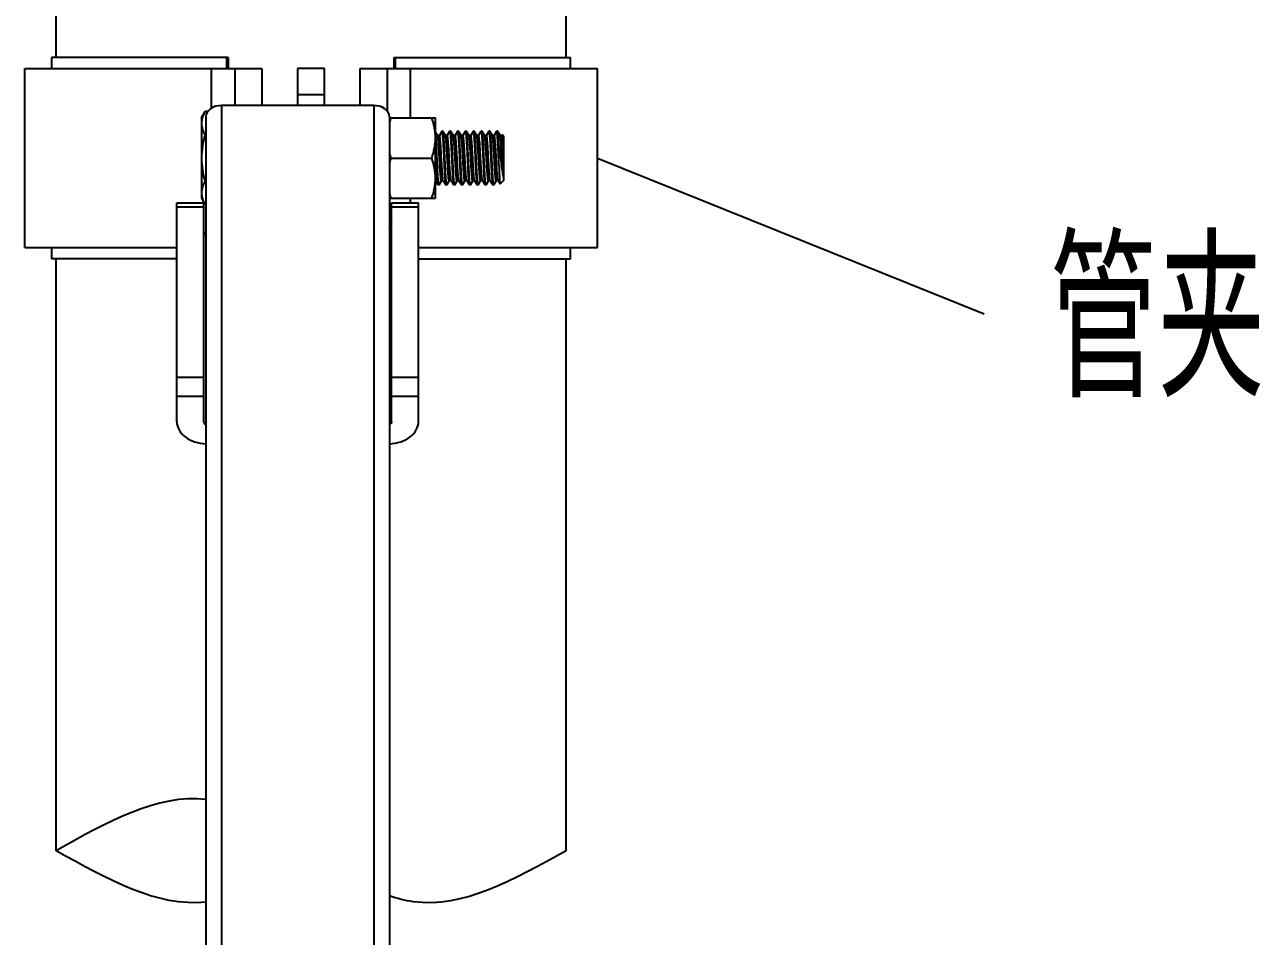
# Model space of a CAD drawing. Extents: x 27938 to 650306, y -92720 to 1524912.
# Drawn here: x 324772 to 327979, y 842816 to 845183 of the extents above; entities that cross this region are included whole.
import ezdxf

# ---------------------------------------------------------------- set-up
doc = ezdxf.new("R2010")
doc.units = 0
doc.header["$LTSCALE"] = 1000
doc.header["$MEASUREMENT"] = 0
doc.layers.add('W_DIM', color=4, linetype='Continuous')
doc.styles.get("Standard").update_dxf_attribs({"font": 'gbenor.shx', "bigfont": 'gbcbig.shx'})
doc.styles.add('wwp100', font='txt.shx', dxfattribs={"width": 0.7, "height": 400, "bigfont": 'hztxt.shx'})
doc.dimstyles.get("Standard").update_dxf_attribs({"dimtxt": 0.18, "dimasz": 0.18, "dimexe": 0.18, "dimexo": 0.0625, "dimgap": 0.09, "dimtad": 0, "dimtih": 1, "dimtoh": 1, "dimdec": 4, "dimzin": 0, "dimdsep": 46, "dimtxsty": 'Standard', "dimcen": 0.09, "dimadec": 0, "dimazin": 0, "dimtfac": 1, "dimtdec": 4, "dimtofl": 0, "dimtmove": 0, "dimatfit": 3, "dimfxl": 1, "dimtolj": 1, "dimtzin": 0, "dimarcsym": 0})

msp = doc.modelspace()

# ---------------------------------------------------------------- linework, layer by layer
at = {"linetype": 'Continuous'}
for p, q in [((324853.1, 845098.4), (324853.1, 845998.6)), ((326177.3, 845098.4), (326177.3, 845969.6)), ((324841.4, 845098.4), (324841.4, 845069.3)), ((325299.6, 845098.4), (324841.4, 845098.4)), ((325295.8, 845098.4), (325295.8, 845069.3)), ((325299.6, 845098.4), (325299.6, 845069.3)), ((325730.7, 845069.3), (325730.7, 845098.4)), ((325730.7, 845098.4), (326188.9, 845098.4)), ((325734.5, 845069.3), (325734.5, 845098.4)), ((326188.9, 845069.3), (326188.9, 845098.4)), ((324771.7, 844604.7), (324771.7, 845069.3)), ((324771.7, 845069.3), (325387.4, 845069.3)), ((325257, 844966.9), (325257, 845069.3)), ((325317.7, 844973.5), (325317.7, 845069.3)), ((325387.4, 845069.3), (325387.4, 844973.5)), ((325480.3, 845069.3), (325480.3, 844973.5)), ((325550, 845069.3), (325480.3, 845069.3)), ((325550, 844973.5), (325550, 845069.3)), ((325642.9, 844973.5), (325642.9, 845069.3)), ((325642.9, 845069.3), (326258.6, 845069.3)), ((325712.6, 845069.3), (325712.6, 844959.3)), ((325773.3, 844941.5), (325773.3, 845069.3)), ((326258.6, 844604.7), (326258.6, 845069.3)), ((325550, 845001.3), (325480.3, 845001.3)), ((325230.6, 844941.6), (325239.9, 844957.7)), ((325246.6, 844957.7), (325239.9, 844957.7)), ((325282.8, 844973.5), (325282.8, 841888)), ((325677.8, 844973.5), (325282.8, 844973.5)), ((325677.8, 844973.5), (325677.8, 841888)), ((325230.6, 844941.6), (325230.6, 844732.5)), ((325242.2, 844944.8), (325242.2, 841580)), ((325718.4, 844944.8), (325718.4, 841580)), ((325718.4, 844941.5), (325838.1, 844941.5)), ((325838.1, 844732.5), (325838.1, 844941.5)), ((325242.2, 844897.4), (325239.9, 844897.4)), ((325843.7, 844895.4), (325838.1, 844905.1)), ((325848.4, 844895.7), (325843.5, 844895.7)), ((325854.5, 844906.5), (325848.3, 844895.7)), ((325854.5, 844906.5), (325854.8, 844906.7)), ((325857.3, 844906.7), (325854.8, 844906.7)), ((325857.6, 844906.5), (325857.3, 844906.7)), ((325864, 844895.4), (325857.6, 844906.5)), ((325868.7, 844895.7), (325863.9, 844895.7)), ((325864.1, 844895.3), (325864, 844895.4)), ((325874.9, 844906.5), (325868.6, 844895.7)), ((325874.9, 844906.5), (325875.1, 844906.7)), ((325877.7, 844906.7), (325875.1, 844906.7)), ((325877.9, 844906.5), (325877.7, 844906.7)), ((325884.3, 844895.4), (325877.9, 844906.5)), ((325889.1, 844895.7), (325884.2, 844895.7)), ((325895.2, 844906.5), (325889, 844895.7)), ((325895.2, 844906.5), (325895.4, 844906.7)), ((325898, 844906.7), (325895.4, 844906.7)), ((325898.2, 844906.5), (325898, 844906.7)), ((325904.7, 844895.4), (325898.2, 844906.5)), ((325898.6, 844905.4), (325898.2, 844906.5)), ((325909.4, 844895.7), (325904.5, 844895.7)), ((325905, 844894.5), (325904.7, 844895.4)), ((325915.5, 844906.5), (325909.3, 844895.7)), ((325910, 844894.5), (325909.4, 844895.7)), ((325915.5, 844906.5), (325915.8, 844906.7)), ((325915.8, 844906.7), (325916.4, 844905.4)), ((325918.3, 844906.7), (325915.8, 844906.7)), ((325918.6, 844906.5), (325918.3, 844906.7)), ((325925, 844895.4), (325918.6, 844906.5)), ((325929.7, 844895.7), (325924.8, 844895.7)), ((325925.1, 844895.2), (325925, 844895.4)), ((325935.8, 844906.5), (325929.6, 844895.7)), ((325935.8, 844906.5), (325936.1, 844906.7)), ((325938.6, 844906.7), (325936.1, 844906.7)), ((325938.9, 844906.5), (325938.6, 844906.7)), ((325945.3, 844895.4), (325938.9, 844906.5)), ((325950.1, 844895.7), (325945.2, 844895.7)), ((325956.2, 844906.5), (325949.9, 844895.7)), ((325956.2, 844906.5), (325956.4, 844906.7)), ((325959, 844906.7), (325956.4, 844906.7)), ((325959.2, 844906.5), (325959, 844906.7)), ((325965.6, 844895.4), (325959.2, 844906.5)), ((325970.4, 844895.7), (325965.5, 844895.7)), ((325976.5, 844906.5), (325970.3, 844895.7)), ((325976.5, 844906.5), (325976.8, 844906.7)), ((325979.3, 844906.7), (325976.8, 844906.7)), ((325979.6, 844906.5), (325979.3, 844906.7)), ((325986, 844895.4), (325979.6, 844906.5)), ((325990.7, 844895.7), (325985.8, 844895.7)), ((325986.1, 844895.1), (325986, 844895.4)), ((325996.8, 844906.5), (325990.6, 844895.7)), ((325997.1, 844906.7), (325996.8, 844906.5)), ((325999.6, 844906.7), (325997.1, 844906.7)), ((325999.9, 844906.5), (325999.6, 844906.7)), ((326006.3, 844895.4), (325999.9, 844906.5)), ((326011, 844895.7), (326006.1, 844895.7)), ((326012, 844897.5), (326010.9, 844895.7)), ((326014.7, 844895.1), (326012.1, 844897.6)), ((326014.7, 844895.1), (326014.7, 844778.9)), ((326003, 844818.4), (326003, 844871.3)), ((326014.1, 844871.7), (326014.1, 844790.1)), ((325722, 844837), (325828.8, 844837)), ((325242.2, 844776.7), (325239.9, 844776.7)), ((325838.1, 844778.4), (325844.4, 844767.5)), ((325844.4, 844767.5), (325844.6, 844767.3)), ((325847.2, 844767.3), (325844.6, 844767.3)), ((325847.4, 844767.5), (325847.2, 844767.3)), ((325847.4, 844767.5), (325853.6, 844778.3)), ((325853.5, 844778.4), (325858.4, 844778.4)), ((325858.3, 844778.6), (325864.7, 844767.5)), ((325864.7, 844767.5), (325864.9, 844767.3)), ((325867.5, 844767.3), (325864.9, 844767.3)), ((325867.7, 844767.5), (325867.5, 844767.3)), ((325867.7, 844767.5), (325874, 844778.3)), ((325873.9, 844778.4), (325878.8, 844778.4)), ((325878.6, 844778.6), (325878.5, 844778.8)), ((325878.6, 844778.6), (325885, 844767.5)), ((325885, 844767.5), (325885.3, 844767.3)), ((325887.8, 844767.3), (325885.3, 844767.3)), ((325888.1, 844767.5), (325887.8, 844767.3)), ((325888.1, 844767.5), (325894.3, 844778.3)), ((325894.2, 844778.4), (325899.1, 844778.4)), ((325898.9, 844778.6), (325905.3, 844767.5)), ((325905.3, 844767.5), (325905.6, 844767.3)), ((325908.1, 844767.3), (325905.6, 844767.3)), ((325908.4, 844767.5), (325908.1, 844767.3)), ((325908.4, 844767.5), (325914.6, 844778.3)), ((325914.5, 844778.4), (325919.4, 844778.4)), ((325919.3, 844778.6), (325925.7, 844767.5)), ((325925.7, 844767.5), (325925.9, 844767.3)), ((325928.5, 844767.3), (325925.9, 844767.3)), ((325928.7, 844767.5), (325928.5, 844767.3)), ((325928.7, 844767.5), (325935, 844778.3)), ((325934.8, 844778.4), (325939.7, 844778.4)), ((325939.6, 844778.6), (325946, 844767.5)), ((325946, 844767.5), (325946.3, 844767.3)), ((325948.8, 844767.3), (325946.3, 844767.3)), ((325949.1, 844767.5), (325948.8, 844767.3)), ((325949.1, 844767.5), (325955.3, 844778.3)), ((325955.2, 844778.4), (325960.1, 844778.4)), ((325959.9, 844778.6), (325966.3, 844767.5)), ((325966.3, 844767.5), (325966.6, 844767.3)), ((325969.1, 844767.3), (325966.6, 844767.3)), ((325969.4, 844767.5), (325969.1, 844767.3)), ((325969.4, 844767.5), (325975.6, 844778.3)), ((325975.5, 844778.4), (325980.4, 844778.4)), ((325980.2, 844778.6), (325986.7, 844767.5)), ((325986.7, 844767.5), (325986.9, 844767.3)), ((325989.5, 844767.3), (325986.9, 844767.3)), ((325989.7, 844767.5), (325989.5, 844767.3)), ((325989.7, 844767.5), (325995.9, 844778.3)), ((325995.8, 844778.4), (326000.7, 844778.4)), ((326000.6, 844778.6), (326000.7, 844778.4)), ((326000.7, 844778.4), (326005.5, 844770.1)), ((326005.5, 844770.1), (326005.7, 844770)), ((326014.7, 844778.9), (326005.7, 844770)), ((325230.6, 844732.5), (325237, 844721.3)), ((325718.4, 844732.5), (325838.1, 844732.5)), ((325773.3, 844720.9), (325773.3, 844732.5)), ((325166.7, 844152.2), (325166.7, 844720.9)), ((325166.7, 844720.9), (325236.4, 844720.9)), ((325166.7, 844710.7), (325236.4, 844710.7)), ((325236.4, 844152.2), (325236.4, 844720.9)), ((325242.2, 844716.3), (325239.9, 844716.3)), ((325724.3, 844691.9), (325718.4, 844696)), ((325724.3, 844152.2), (325724.3, 844720.9)), ((325724.3, 844720.9), (325794, 844720.9)), ((325724.3, 844710.7), (325794, 844710.7)), ((325794, 844152.2), (325794, 844720.9)), ((325724.3, 844665.8), (325723.7, 844665.4)), ((324771.7, 844604.7), (325166.7, 844604.7)), ((324841.4, 844604.7), (324841.4, 844575.7)), ((325794, 844604.7), (326258.6, 844604.7)), ((326188.9, 844575.7), (326188.9, 844604.7)), ((325166.7, 844575.7), (324841.4, 844575.7)), ((324853.1, 843038.1), (324853.1, 844575.7)), ((325794, 844575.7), (326188.9, 844575.7)), ((326177.3, 843038.1), (326177.3, 844575.7)), ((325236.4, 844267.1), (325166.7, 844267.1)), ((325794, 844267.1), (325724.3, 844267.1)), ((325236.4, 844217.9), (325166.7, 844217.9)), ((325794, 844217.9), (325724.3, 844217.9))]:
    msp.add_line(p, q, dxfattribs=at)
msp.add_lwpolyline([(325718.4, 844652.7), (325721.9, 844661.8), (325724.3, 844666.6)], dxfattribs=at)
for centre, radius, start, end in [((325930.6, 844871.8), 220, 161.5104, 164.6888), ((320699.5, 844605.4), 5145.2, 2.5803, 2.9163), ((325930.6, 844906.8), 220, 195.3112, 198.4896), ((325930.6, 844767.3), 220, 161.5104, 164.6888), ((325930.6, 844802.3), 220, 195.3112, 198.4896), ((325323.1, 844764.5), 96.1, 206.641, 210.0621), ((325857.4, 844583.7), 160, 149.4462, 150.2362), ((325733.1, 844661.3), 24, 240.2296, 242.1247)]:
    msp.add_arc(centre, radius, start, end, dxfattribs=at)
for points, knots in [([(325239.9, 844957.7), (325239.1, 844956.4), (325236.2, 844951.1), (325233.8, 844945.4), (325232.6, 844941.1)], [0, 0, 0, 0, 0.257362, 1, 1, 1, 1]), ([(325282.8, 844973.5), (325272.9, 844973.5), (325254.3, 844969.7), (325242.2, 844952.6), (325242.2, 844944.8)], [0, 0, 0, 0, 0.559767, 1, 1, 1, 1]), ([(325718.4, 844944.8), (325718.4, 844952.6), (325706.3, 844969.7), (325687.8, 844973.5), (325677.8, 844973.5)], [0, 0, 0, 0, 0.440233, 1, 1, 1, 1]), ([(325232.6, 844941.1), (325232.2, 844940), (325231.1, 844935.5), (325230.6, 844931), (325230.6, 844927.6)], [0, 0, 0, 0, 0.253622, 1, 1, 1, 1]), ([(325230.6, 844927.6), (325230.6, 844922.4), (325232.5, 844911.7), (325237.2, 844902.1), (325239.9, 844897.4)], [0, 0, 0, 0, 0.485077, 1, 1, 1, 1]), ([(325838.1, 844889.3), (325838.1, 844898.1), (325836.3, 844915.9), (325831.6, 844933.1), (325828.8, 844941.5)], [0, 0, 0, 0, 0.498127, 1, 1, 1, 1]), ([(325828.8, 844837), (325831.6, 844845.5), (325836.3, 844862.7), (325838.1, 844880.4), (325838.1, 844889.3)], [0, 0, 0, 0, 0.501873, 1, 1, 1, 1]), ([(325842.1, 844837), (325841.5, 844850.4), (325840.6, 844869), (325839.3, 844890.9), (325838.6, 844899.4), (325838.1, 844902.8)], [0, 0, 0, 0, 0.612202, 0.845734, 1, 1, 1, 1]), ([(325853.5, 844778.4), (325853.4, 844778.4), (325853.1, 844778.8), (325852.7, 844780.1), (325852.2, 844783.2), (325851.6, 844788.2), (325851, 844795.1), (325850.4, 844803.4), (325849.8, 844812.9), (325849.2, 844823.4), (325848.4, 844837.9), (325847.6, 844852.3), (325846.8, 844866), (325846.2, 844875), (325845.6, 844882.6), (325845, 844888.6), (325844.4, 844892.6), (325844, 844894.8), (325843.7, 844895.4)], [0, 0, 0, 0, 0.003455, 0.010693, 0.037891, 0.081614, 0.140407, 0.212192, 0.294399, 0.384075, 0.47799, 0.664974, 0.751306, 0.828652, 0.894237, 0.945722, 0.98132, 1, 1, 1, 1]), ([(325858.3, 844778.6), (325857.9, 844779.3), (325857.5, 844781.4), (325856.9, 844785.5), (325856.4, 844791.5), (325855.8, 844799.1), (325855.2, 844808), (325854.3, 844821.8), (325853.5, 844836.2), (325852.7, 844850.7), (325852.1, 844861.1), (325851.5, 844870.6), (325850.9, 844879), (325850.3, 844885.8), (325849.8, 844890.8), (325849.2, 844893.9), (325848.8, 844895.3), (325848.5, 844895.7), (325848.4, 844895.7)], [0, 0, 0, 0, 0.018679, 0.054277, 0.105763, 0.171349, 0.248695, 0.335028, 0.52201, 0.615925, 0.7056, 0.787808, 0.859593, 0.918387, 0.96211, 0.989308, 0.996544, 1, 1, 1, 1]), ([(325854.8, 844906.7), (325854.9, 844906.7), (325855.2, 844906.1), (325855.5, 844905.2), (325855.8, 844903.5), (325856.2, 844900.1), (325856.8, 844894.2), (325857.4, 844885.7), (325858, 844875.2), (325858.6, 844863.4), (325859.2, 844850.4), (325859.7, 844841.6), (325859.9, 844837)], [0, 0, 0, 0, 0.0066, 0.021626, 0.045785, 0.07899, 0.171387, 0.295464, 0.446521, 0.618791, 0.80567, 1, 1, 1, 1]), ([(325862.4, 844837), (325862, 844845.5), (325861.4, 844857.8), (325860.6, 844873.6), (325860.1, 844883.7), (325859.5, 844892.3), (325858.9, 844899), (325858.3, 844903.5), (325858, 844905.8), (325857.6, 844906.5)], [0, 0, 0, 0, 0.364471, 0.530917, 0.679032, 0.803712, 0.900705, 0.96676, 1, 1, 1, 1]), ([(325873.9, 844778.4), (325873.7, 844778.4), (325873.4, 844778.8), (325873, 844780.1), (325872.5, 844783.1), (325871.9, 844788.1), (325871.4, 844794.8), (325870.8, 844803), (325870.2, 844812.4), (325869.6, 844822.7), (325868.8, 844837.1), (325867.8, 844854.4), (325866.8, 844870.7), (325866, 844881.8), (325865.4, 844887.9), (325864.8, 844892.2), (325864.4, 844894.5), (325864.1, 844895.3)], [0, 0, 0, 0, 0.003417, 0.010553, 0.037343, 0.080422, 0.138384, 0.209216, 0.290427, 0.379147, 0.472236, 0.658297, 0.82249, 0.888984, 0.941829, 0.979209, 1, 1, 1, 1]), ([(325878.5, 844778.8), (325878.2, 844779.5), (325877.8, 844781.8), (325877.2, 844786), (325876.6, 844792.2), (325875.8, 844803.2), (325874.8, 844819.5), (325873.8, 844836.9), (325873, 844851.3), (325872.4, 844861.6), (325871.8, 844871), (325871.2, 844879.2), (325870.7, 844885.9), (325870.1, 844890.9), (325869.6, 844893.9), (325869.2, 844895.3), (325868.9, 844895.7), (325868.7, 844895.7)], [0, 0, 0, 0, 0.020588, 0.057799, 0.110514, 0.176922, 0.341067, 0.527216, 0.620384, 0.709195, 0.790501, 0.861424, 0.919465, 0.962605, 0.989434, 0.996579, 1, 1, 1, 1]), ([(325875.1, 844906.7), (325875.3, 844906.7), (325875.6, 844906.1), (325875.8, 844905.2), (325876.1, 844903.5), (325876.6, 844900.1), (325877.1, 844894.2), (325877.7, 844885.7), (325878.3, 844875.2), (325878.9, 844863.4), (325879.6, 844850.4), (325880, 844841.6), (325880.2, 844837)], [0, 0, 0, 0, 0.006597, 0.021619, 0.045777, 0.07898, 0.171374, 0.295442, 0.446496, 0.618772, 0.805666, 1, 1, 1, 1]), ([(325882.7, 844837), (325882.3, 844845.5), (325881.8, 844857.8), (325881, 844873.6), (325880.4, 844883.7), (325879.8, 844892.3), (325879.3, 844899), (325878.6, 844903.5), (325878.3, 844905.8), (325877.9, 844906.5)], [0, 0, 0, 0, 0.364465, 0.530905, 0.679014, 0.8037, 0.900701, 0.966759, 1, 1, 1, 1]), ([(325894.2, 844778.4), (325894.1, 844778.4), (325893.8, 844778.8), (325893.4, 844780.1), (325892.8, 844783.2), (325892.3, 844788.2), (325891.7, 844795.1), (325891.1, 844803.4), (325890.5, 844812.9), (325889.9, 844823.4), (325889.1, 844837.9), (325888.3, 844852.3), (325887.4, 844866), (325886.8, 844875), (325886.2, 844882.6), (325885.7, 844888.6), (325885.1, 844892.6), (325884.7, 844894.8), (325884.3, 844895.4)], [0, 0, 0, 0, 0.003456, 0.010692, 0.037889, 0.081613, 0.140407, 0.212192, 0.2944, 0.384075, 0.47799, 0.664972, 0.751305, 0.828651, 0.894236, 0.945723, 0.981321, 1, 1, 1, 1]), ([(325898.9, 844778.6), (325898.6, 844779.3), (325898.2, 844781.4), (325897.6, 844785.5), (325897, 844791.5), (325896.4, 844799.1), (325895.8, 844808), (325895, 844821.8), (325894.2, 844836.2), (325893.4, 844850.7), (325892.8, 844861.1), (325892.2, 844870.6), (325891.6, 844879), (325891, 844885.8), (325890.4, 844890.8), (325889.9, 844893.9), (325889.5, 844895.3), (325889.2, 844895.7), (325889.1, 844895.7)], [0, 0, 0, 0, 0.01868, 0.054278, 0.105764, 0.171348, 0.248694, 0.335026, 0.52201, 0.615925, 0.705601, 0.787808, 0.859593, 0.918386, 0.962109, 0.989306, 0.996545, 1, 1, 1, 1]), ([(325895.4, 844906.7), (325895.6, 844906.7), (325895.9, 844906.1), (325896.1, 844905.2), (325896.4, 844903.5), (325896.9, 844900.1), (325897.4, 844894.2), (325898, 844885.7), (325898.7, 844875.2), (325899.3, 844863.4), (325899.9, 844850.4), (325900.3, 844841.6), (325900.5, 844837)], [0, 0, 0, 0, 0.006599, 0.021622, 0.045782, 0.078987, 0.171389, 0.295466, 0.446515, 0.618783, 0.80567, 1, 1, 1, 1]), ([(325903.1, 844837), (325902.7, 844844.8), (325902, 844859.6), (325901, 844879.5), (325900.1, 844893.4), (325899.3, 844901.4), (325898.9, 844904.3), (325898.6, 844905.4)], [0, 0, 0, 0, 0.342843, 0.645753, 0.873522, 0.950589, 1, 1, 1, 1]), ([(325914.5, 844778.4), (325914.4, 844778.4), (325914.1, 844778.7), (325913.7, 844780), (325913.2, 844782.9), (325912.7, 844787.6), (325912.1, 844794), (325911.5, 844801.9), (325910.9, 844810.9), (325910.3, 844820.8), (325909.6, 844834.8), (325908.6, 844851.9), (325907.5, 844870.4), (325906.6, 844883.3), (325905.7, 844890.9), (325905.3, 844893.5), (325905, 844894.5)], [0, 0, 0, 0, 0.003318, 0.010166, 0.035831, 0.077124, 0.132774, 0.200951, 0.279376, 0.365418, 0.456184, 0.639607, 0.805161, 0.930787, 0.973175, 1, 1, 1, 1]), ([(325919.3, 844778.6), (325918.9, 844779.2), (325918.6, 844781.1), (325918, 844784.8), (325917.5, 844790.1), (325916.9, 844796.9), (325916.3, 844805), (325915.6, 844817.5), (325914.6, 844834.2), (325913.6, 844853.9), (325912.5, 844871.5), (325911.6, 844883.9), (325910.7, 844891), (325910.3, 844893.6), (325910, 844894.5)], [0, 0, 0, 0, 0.017152, 0.049306, 0.095685, 0.154891, 0.225083, 0.30406, 0.478231, 0.655625, 0.814053, 0.933743, 0.974201, 1, 1, 1, 1]), ([(325916.4, 844905.4), (325916.7, 844904.3), (325917.1, 844901.4), (325917.9, 844893.4), (325918.8, 844879.5), (325919.8, 844859.6), (325920.5, 844844.8), (325920.9, 844837)], [0, 0, 0, 0, 0.049411, 0.126478, 0.354247, 0.657157, 1, 1, 1, 1]), ([(325923.4, 844837), (325923, 844845.5), (325922.4, 844857.8), (325921.6, 844873.6), (325921, 844883.7), (325920.4, 844892.3), (325919.9, 844899), (325919.3, 844903.5), (325919, 844905.8), (325918.6, 844906.5)], [0, 0, 0, 0, 0.364462, 0.530907, 0.679025, 0.803712, 0.900706, 0.96676, 1, 1, 1, 1]), ([(325934.8, 844778.4), (325934.7, 844778.4), (325934.4, 844778.8), (325934, 844780.1), (325933.5, 844783.1), (325932.9, 844788), (325932.3, 844794.7), (325931.8, 844802.9), (325931.2, 844812.2), (325930.6, 844822.5), (325929.8, 844836.8), (325928.8, 844854.1), (325927.8, 844870.4), (325927, 844881.5), (325926.4, 844887.7), (325925.8, 844892.1), (325925.4, 844894.4), (325925.1, 844895.2)], [0, 0, 0, 0, 0.003402, 0.010497, 0.037127, 0.079951, 0.137583, 0.208037, 0.288851, 0.377191, 0.469951, 0.655642, 0.820036, 0.88689, 0.940273, 0.978363, 1, 1, 1, 1]), ([(325939.6, 844778.6), (325939.2, 844779.3), (325938.8, 844781.4), (325938.2, 844785.5), (325937.7, 844791.5), (325937.1, 844799.1), (325936.5, 844808), (325935.6, 844821.8), (325934.9, 844836.2), (325934.1, 844850.7), (325933.4, 844861.1), (325932.8, 844870.6), (325932.3, 844879), (325931.7, 844885.8), (325931.1, 844890.8), (325930.6, 844893.9), (325930.2, 844895.3), (325929.9, 844895.7), (325929.7, 844895.7)], [0, 0, 0, 0, 0.01868, 0.054279, 0.105766, 0.17135, 0.248697, 0.335029, 0.522011, 0.615926, 0.705602, 0.78781, 0.859595, 0.918388, 0.962111, 0.989307, 0.996546, 1, 1, 1, 1]), ([(325936.1, 844906.7), (325936.3, 844906.7), (325936.5, 844906.1), (325936.8, 844905.2), (325937.1, 844903.5), (325937.6, 844900.1), (325938.1, 844894.2), (325938.7, 844885.7), (325939.3, 844875.2), (325939.9, 844863.4), (325940.6, 844850.4), (325941, 844841.6), (325941.2, 844837)], [0, 0, 0, 0, 0.0066, 0.021625, 0.045784, 0.078988, 0.171384, 0.29546, 0.446516, 0.618789, 0.80567, 1, 1, 1, 1]), ([(325943.7, 844837), (325943.3, 844845.5), (325942.8, 844857.8), (325941.9, 844873.6), (325941.4, 844883.7), (325940.8, 844892.3), (325940.2, 844899), (325939.6, 844903.5), (325939.3, 844905.8), (325938.9, 844906.5)], [0, 0, 0, 0, 0.364471, 0.530917, 0.679031, 0.803711, 0.900704, 0.96676, 1, 1, 1, 1]), ([(325955.2, 844778.4), (325955, 844778.4), (325954.7, 844778.8), (325954.3, 844780.1), (325953.8, 844783.2), (325953.2, 844788.2), (325952.6, 844795.1), (325952.1, 844803.4), (325951.5, 844812.9), (325950.8, 844823.4), (325950, 844837.9), (325949.3, 844852.3), (325948.4, 844866), (325947.8, 844875), (325947.2, 844882.6), (325946.7, 844888.6), (325946.1, 844892.6), (325945.7, 844894.8), (325945.3, 844895.4)], [0, 0, 0, 0, 0.003456, 0.010692, 0.037889, 0.081613, 0.140406, 0.212192, 0.2944, 0.384075, 0.477989, 0.664972, 0.751304, 0.828651, 0.894236, 0.945722, 0.981321, 1, 1, 1, 1]), ([(325959.9, 844778.6), (325959.5, 844779.3), (325959.2, 844781.4), (325958.6, 844785.5), (325958, 844791.5), (325957.4, 844799.1), (325956.8, 844808), (325956, 844821.8), (325955.2, 844836.2), (325954.4, 844850.7), (325953.8, 844861.1), (325953.2, 844870.6), (325952.6, 844879), (325952, 844885.8), (325951.4, 844890.8), (325950.9, 844893.9), (325950.5, 844895.3), (325950.2, 844895.7), (325950.1, 844895.7)], [0, 0, 0, 0, 0.01868, 0.054278, 0.105764, 0.171348, 0.248694, 0.335027, 0.52201, 0.615925, 0.705601, 0.787808, 0.859593, 0.918386, 0.962109, 0.989306, 0.996546, 1, 1, 1, 1]), ([(325956.4, 844906.7), (325956.6, 844906.7), (325956.9, 844906.1), (325957.1, 844905.2), (325957.4, 844903.5), (325957.9, 844900.1), (325958.4, 844894.2), (325959, 844885.7), (325959.6, 844875.2), (325960.3, 844863.4), (325960.9, 844850.4), (325961.3, 844841.6), (325961.5, 844837)], [0, 0, 0, 0, 0.006596, 0.021617, 0.045773, 0.078975, 0.171369, 0.295437, 0.446491, 0.618767, 0.805664, 1, 1, 1, 1]), ([(325964, 844837), (325963.7, 844845.5), (325963.1, 844857.8), (325962.3, 844873.6), (325961.7, 844883.7), (325961.1, 844892.3), (325960.6, 844899), (325959.9, 844903.5), (325959.6, 844905.8), (325959.2, 844906.5)], [0, 0, 0, 0, 0.364464, 0.530903, 0.679012, 0.803699, 0.9007, 0.966759, 1, 1, 1, 1]), ([(325975.5, 844778.4), (325975.4, 844778.4), (325975.1, 844778.8), (325974.7, 844780.1), (325974.1, 844783.2), (325973.6, 844788.2), (325973, 844795.1), (325972.4, 844803.4), (325971.8, 844812.9), (325971.2, 844823.4), (325970.4, 844837.9), (325969.6, 844852.3), (325968.8, 844866), (325968.2, 844875), (325967.6, 844882.6), (325967, 844888.6), (325966.4, 844892.6), (325966, 844894.8), (325965.6, 844895.4)], [0, 0, 0, 0, 0.003456, 0.010693, 0.037891, 0.081614, 0.140408, 0.212192, 0.2944, 0.384075, 0.47799, 0.664974, 0.751306, 0.828653, 0.894237, 0.945723, 0.981321, 1, 1, 1, 1]), ([(325980.2, 844778.6), (325979.9, 844779.3), (325979.5, 844781.4), (325978.9, 844785.5), (325978.3, 844791.5), (325977.7, 844799.1), (325977.1, 844808), (325976.3, 844821.8), (325975.5, 844836.2), (325974.7, 844850.7), (325974.1, 844861.1), (325973.5, 844870.6), (325972.9, 844879), (325972.3, 844885.8), (325971.8, 844890.8), (325971.2, 844893.9), (325970.8, 844895.3), (325970.5, 844895.7), (325970.4, 844895.7)], [0, 0, 0, 0, 0.018679, 0.054277, 0.105763, 0.171348, 0.248694, 0.335027, 0.52201, 0.615925, 0.7056, 0.787807, 0.859593, 0.918386, 0.96211, 0.989308, 0.996544, 1, 1, 1, 1]), ([(325976.8, 844906.7), (325976.9, 844906.7), (325977.2, 844906.1), (325977.4, 844905.2), (325977.8, 844903.5), (325978.2, 844900.1), (325978.7, 844894.2), (325979.4, 844885.7), (325980, 844875.2), (325980.6, 844863.4), (325981.2, 844850.4), (325981.6, 844841.6), (325981.8, 844837)], [0, 0, 0, 0, 0.006599, 0.021624, 0.045785, 0.078991, 0.171394, 0.295472, 0.446521, 0.618786, 0.80567, 1, 1, 1, 1]), ([(325984.4, 844837), (325984, 844845.5), (325983.4, 844857.8), (325982.6, 844873.6), (325982, 844883.7), (325981.4, 844892.3), (325980.9, 844899), (325980.3, 844903.5), (325979.9, 844905.8), (325979.6, 844906.5)], [0, 0, 0, 0, 0.364462, 0.530902, 0.679016, 0.803706, 0.900705, 0.96676, 1, 1, 1, 1]), ([(325995.8, 844778.4), (325995.7, 844778.4), (325995.4, 844778.8), (325995, 844780.1), (325994.5, 844783.1), (325993.9, 844788), (325993.3, 844794.7), (325992.8, 844802.8), (325992.2, 844812.1), (325991.6, 844822.3), (325990.8, 844836.6), (325989.8, 844853.9), (325988.8, 844870.2), (325988, 844881.4), (325987.4, 844887.6), (325986.8, 844892), (325986.4, 844894.3), (325986.1, 844895.1)], [0, 0, 0, 0, 0.003396, 0.010472, 0.037029, 0.079737, 0.13722, 0.207502, 0.288137, 0.376304, 0.468915, 0.654438, 0.818923, 0.885939, 0.939566, 0.977978, 1, 1, 1, 1]), ([(326000.6, 844778.6), (326000.2, 844779.3), (325999.8, 844781.4), (325999.2, 844785.5), (325998.7, 844791.5), (325998, 844799.1), (325997.5, 844808), (325996.6, 844821.8), (325995.8, 844836.2), (325995, 844850.7), (325994.4, 844861.1), (325993.8, 844870.6), (325993.2, 844879), (325992.6, 844885.8), (325992.1, 844890.8), (325991.5, 844893.9), (325991.1, 844895.3), (325990.8, 844895.7), (325990.7, 844895.7)], [0, 0, 0, 0, 0.01868, 0.054278, 0.105764, 0.171348, 0.248695, 0.335027, 0.52201, 0.615925, 0.705601, 0.787809, 0.859594, 0.918387, 0.96211, 0.989307, 0.996546, 1, 1, 1, 1]), ([(326003, 844818.4), (326002.8, 844823.6), (326002.3, 844834.2), (326001.6, 844849.9), (326000.8, 844864.9), (326000.1, 844878.5), (325999.5, 844888.5), (325999, 844895.2), (325998.6, 844899.2), (325998.3, 844902.3), (325997.9, 844904.7), (325997.6, 844905.9), (325997.3, 844906.7), (325997.1, 844906.7)], [0, 0, 0, 0, 0.178481, 0.358633, 0.531004, 0.686502, 0.81696, 0.870599, 0.915552, 0.951236, 0.977231, 0.993319, 1, 1, 1, 1]), ([(326003, 844871.3), (326002.8, 844875.9), (326002.3, 844884), (326001.7, 844893.5), (326001.1, 844899.6), (326000.7, 844902.8), (326000.4, 844905), (326000.1, 844906.1), (325999.9, 844906.5)], [0, 0, 0, 0, 0.386407, 0.692621, 0.809887, 0.900873, 0.96438, 1, 1, 1, 1]), ([(326014.1, 844790.1), (326013.2, 844799.4), (326012.3, 844814.6), (326011.2, 844835.5), (326010.2, 844852.4), (326009.3, 844868), (326008.5, 844879.4), (326007.8, 844886.8), (326007.4, 844890.8), (326006.9, 844893.5), (326006.6, 844895), (326006.3, 844895.4)], [0, 0, 0, 0, 0.266625, 0.430398, 0.595472, 0.747113, 0.871808, 0.920471, 0.958518, 0.985156, 1, 1, 1, 1]), ([(326014.1, 844871.7), (326013.8, 844875), (326013.4, 844880.9), (326012.8, 844887.7), (326012.2, 844891.8), (326011.9, 844893.9), (326011.6, 844895), (326011.2, 844895.7), (326011, 844895.7)], [0, 0, 0, 0, 0.414305, 0.728229, 0.842155, 0.925352, 0.97725, 1, 1, 1, 1]), ([(326012, 844897.5), (326012, 844897.6), (326012, 844897.7), (326012.1, 844897.6), (326012.1, 844897.6)], [0, 0, 0, 0, 0.579006, 1, 1, 1, 1]), ([(326012.1, 844897.6), (326012.3, 844897.4), (326012.4, 844896.7), (326012.7, 844895.3), (326012.9, 844893), (326013.1, 844890.1), (326013.4, 844886.4), (326013.7, 844880.2), (326013.9, 844875.2), (326014.1, 844871.7)], [0, 0, 0, 0, 0.026242, 0.082423, 0.168531, 0.283682, 0.426407, 0.594915, 1, 1, 1, 1]), ([(326003, 844871.3), (326003.9, 844863.8), (326005.6, 844848.6), (326008.2, 844826.5), (326010.8, 844806.9), (326012.8, 844795), (326014.1, 844790.1)], [0, 0, 0, 0, 0.276989, 0.559714, 0.812602, 1, 1, 1, 1]), ([(325838.1, 844784.8), (325838.1, 844793.6), (325836.3, 844811.4), (325831.6, 844828.6), (325828.8, 844837)], [0, 0, 0, 0, 0.498127, 1, 1, 1, 1]), ([(325839.5, 844837), (325839.9, 844828.6), (325840.5, 844816.2), (325841.3, 844800.5), (325841.9, 844790.3), (325842.5, 844781.7), (325843, 844775), (325843.7, 844770.6), (325844, 844768.2), (325844.4, 844767.5)], [0, 0, 0, 0, 0.364464, 0.530902, 0.679018, 0.803707, 0.900706, 0.966761, 1, 1, 1, 1]), ([(325847.2, 844767.3), (325847, 844767.3), (325846.7, 844767.9), (325846.5, 844768.8), (325846.2, 844770.5), (325845.7, 844774), (325845.2, 844779.8), (325844.6, 844788.4), (325843.9, 844798.8), (325843.3, 844810.7), (325842.7, 844823.6), (325842.3, 844832.5), (325842.1, 844837)], [0, 0, 0, 0, 0.006599, 0.021623, 0.045783, 0.078988, 0.171391, 0.295468, 0.446516, 0.618784, 0.80567, 1, 1, 1, 1]), ([(325859.9, 844837), (325860.3, 844828.6), (325860.8, 844816.2), (325861.6, 844800.5), (325862.2, 844790.3), (325862.8, 844781.7), (325863.3, 844775), (325864, 844770.6), (325864.3, 844768.2), (325864.7, 844767.5)], [0, 0, 0, 0, 0.364464, 0.530904, 0.679014, 0.8037, 0.900701, 0.966759, 1, 1, 1, 1]), ([(325867.5, 844767.3), (325867.3, 844767.3), (325867, 844767.9), (325866.8, 844768.8), (325866.5, 844770.5), (325866, 844774), (325865.5, 844779.8), (325864.9, 844788.4), (325864.3, 844798.8), (325863.7, 844810.7), (325863, 844823.6), (325862.6, 844832.5), (325862.4, 844837)], [0, 0, 0, 0, 0.006597, 0.021619, 0.045776, 0.078979, 0.171373, 0.295441, 0.446495, 0.61877, 0.805666, 1, 1, 1, 1]), ([(325880.2, 844837), (325880.6, 844828.6), (325881.2, 844816.2), (325882, 844800.5), (325882.6, 844790.3), (325883.1, 844781.7), (325883.7, 844775), (325884.3, 844770.6), (325884.6, 844768.2), (325885, 844767.5)], [0, 0, 0, 0, 0.364471, 0.530917, 0.679032, 0.803712, 0.900705, 0.96676, 1, 1, 1, 1]), ([(325887.8, 844767.3), (325887.7, 844767.3), (325887.4, 844767.9), (325887.1, 844768.8), (325886.8, 844770.5), (325886.4, 844774), (325885.8, 844779.8), (325885.2, 844788.4), (325884.6, 844798.8), (325884, 844810.7), (325883.4, 844823.6), (325882.9, 844832.5), (325882.7, 844837)], [0, 0, 0, 0, 0.0066, 0.021626, 0.045785, 0.078989, 0.171387, 0.295463, 0.44652, 0.618791, 0.80567, 1, 1, 1, 1]), ([(325900.5, 844837), (325900.9, 844828.6), (325901.5, 844816.2), (325902.3, 844800.5), (325902.9, 844790.3), (325903.5, 844781.7), (325904, 844775), (325904.6, 844770.6), (325905, 844768.2), (325905.3, 844767.5)], [0, 0, 0, 0, 0.364461, 0.530905, 0.679023, 0.803711, 0.900706, 0.96676, 1, 1, 1, 1]), ([(325908.1, 844767.3), (325908, 844767.3), (325907.7, 844767.9), (325907.5, 844768.8), (325907.1, 844770.5), (325906.7, 844774), (325906.2, 844779.8), (325905.5, 844788.4), (325904.9, 844798.8), (325904.3, 844810.7), (325903.7, 844823.6), (325903.3, 844832.5), (325903.1, 844837)], [0, 0, 0, 0, 0.006603, 0.021633, 0.045797, 0.079005, 0.17141, 0.29549, 0.446541, 0.6188, 0.805675, 1, 1, 1, 1]), ([(325920.9, 844837), (325921.2, 844828.6), (325921.8, 844816.2), (325922.6, 844800.5), (325923.2, 844790.3), (325923.8, 844781.7), (325924.3, 844775), (325925, 844770.6), (325925.3, 844768.2), (325925.7, 844767.5)], [0, 0, 0, 0, 0.364465, 0.530902, 0.679016, 0.803705, 0.900705, 0.96676, 1, 1, 1, 1]), ([(325928.5, 844767.3), (325928.3, 844767.3), (325928, 844767.9), (325927.8, 844768.8), (325927.5, 844770.5), (325927, 844774), (325926.5, 844779.8), (325925.9, 844788.4), (325925.3, 844798.8), (325924.6, 844810.7), (325924, 844823.6), (325923.6, 844832.5), (325923.4, 844837)], [0, 0, 0, 0, 0.006597, 0.021619, 0.045776, 0.07898, 0.17138, 0.295455, 0.446505, 0.618777, 0.805667, 1, 1, 1, 1]), ([(325941.2, 844837), (325941.6, 844828.6), (325942.1, 844816.2), (325943, 844800.5), (325943.5, 844790.3), (325944.1, 844781.7), (325944.7, 844775), (325945.3, 844770.6), (325945.6, 844768.2), (325946, 844767.5)], [0, 0, 0, 0, 0.364465, 0.530907, 0.679017, 0.803702, 0.900702, 0.966759, 1, 1, 1, 1]), ([(325948.8, 844767.3), (325948.6, 844767.3), (325948.4, 844767.9), (325948.1, 844768.8), (325947.8, 844770.5), (325947.3, 844774), (325946.8, 844779.8), (325946.2, 844788.4), (325945.6, 844798.8), (325945, 844810.7), (325944.3, 844823.6), (325943.9, 844832.5), (325943.7, 844837)], [0, 0, 0, 0, 0.006598, 0.021622, 0.04578, 0.078984, 0.171378, 0.295448, 0.446502, 0.618778, 0.805669, 1, 1, 1, 1]), ([(325961.5, 844837), (325961.9, 844828.6), (325962.5, 844816.2), (325963.3, 844800.5), (325963.9, 844790.3), (325964.5, 844781.7), (325965, 844775), (325965.6, 844770.6), (325965.9, 844768.2), (325966.3, 844767.5)], [0, 0, 0, 0, 0.364468, 0.530914, 0.67903, 0.803712, 0.900705, 0.966759, 1, 1, 1, 1]), ([(325969.1, 844767.3), (325969, 844767.3), (325968.7, 844767.9), (325968.4, 844768.8), (325968.1, 844770.5), (325967.7, 844774), (325967.1, 844779.8), (325966.5, 844788.4), (325965.9, 844798.8), (325965.3, 844810.7), (325964.7, 844823.6), (325964.3, 844832.5), (325964, 844837)], [0, 0, 0, 0, 0.006601, 0.021627, 0.045787, 0.078992, 0.171391, 0.295469, 0.446525, 0.618794, 0.80567, 1, 1, 1, 1]), ([(325981.8, 844837), (325982.2, 844828.6), (325982.8, 844816.2), (325983.6, 844800.5), (325984.2, 844790.3), (325984.8, 844781.7), (325985.3, 844775), (325985.9, 844770.6), (325986.3, 844768.2), (325986.7, 844767.5)], [0, 0, 0, 0, 0.364462, 0.530904, 0.679022, 0.80371, 0.900707, 0.966761, 1, 1, 1, 1]), ([(325989.5, 844767.3), (325989.3, 844767.3), (325989, 844767.9), (325988.8, 844768.8), (325988.4, 844770.5), (325988, 844774), (325987.5, 844779.8), (325986.9, 844788.4), (325986.2, 844798.8), (325985.6, 844810.7), (325985, 844823.6), (325984.6, 844832.5), (325984.4, 844837)], [0, 0, 0, 0, 0.006603, 0.021632, 0.045795, 0.079003, 0.171409, 0.295488, 0.446538, 0.618797, 0.805674, 1, 1, 1, 1]), ([(326003, 844818.4), (326003.2, 844812.1), (326003.5, 844803.2), (326003.9, 844791.9), (326004.2, 844784.9), (326004.6, 844779.2), (326004.8, 844774.8), (326005.2, 844771.9), (326005.3, 844770.5), (326005.5, 844770.1)], [0, 0, 0, 0, 0.386134, 0.553863, 0.699418, 0.819327, 0.910713, 0.971364, 1, 1, 1, 1]), ([(325239.9, 844776.7), (325237.2, 844771.9), (325232.5, 844762.3), (325230.6, 844751.6), (325230.6, 844746.5)], [0, 0, 0, 0, 0.514923, 1, 1, 1, 1]), ([(325828.8, 844732.5), (325831.6, 844741), (325836.3, 844758.1), (325838.1, 844775.9), (325838.1, 844784.8)], [0, 0, 0, 0, 0.501873, 1, 1, 1, 1]), ([(325230.6, 844746.5), (325230.6, 844743.1), (325231.1, 844738.5), (325232.2, 844734.1), (325232.6, 844733)], [0, 0, 0, 0, 0.746378, 1, 1, 1, 1]), ([(325232.6, 844733), (325232.8, 844732), (325234.1, 844728), (325235.8, 844724.2), (325237.2, 844721.4)], [0, 0, 0, 0, 0.245301, 1, 1, 1, 1]), ([(325724.4, 844672.6), (325724, 844672), (325722.3, 844669.5), (325720.8, 844667), (325719.6, 844665)], [0, 0, 0, 0, 0.23101, 1, 1, 1, 1]), ([(325166.7, 844152.2), (325166.7, 844144.9), (325171.1, 844129.4), (325188.5, 844111.1), (325213.2, 844098.8), (325232.2, 844095.3), (325242.2, 844094.8)], [0, 0, 0, 0, 0.210801, 0.445615, 0.71173, 1, 1, 1, 1]), ([(325242.1, 844145.1), (325241.3, 844145.4), (325238.5, 844146.8), (325236.4, 844149.9), (325236.4, 844152.2)], [0, 0, 0, 0, 0.2888, 1, 1, 1, 1]), ([(325718.5, 844094.8), (325728.4, 844095.3), (325747.5, 844098.8), (325772.2, 844111.1), (325789.5, 844129.4), (325794, 844144.9), (325794, 844152.2)], [0, 0, 0, 0, 0.28827, 0.554385, 0.789199, 1, 1, 1, 1]), ([(325724.3, 844152.2), (325724.3, 844151.4), (325723.7, 844148.3), (325720.8, 844146), (325718.5, 844145.1)], [0, 0, 0, 0, 0.22722, 1, 1, 1, 1]), ([(326177.3, 843038.1), (326042.6, 842962.8), (325886.2, 842875.2), (325738.8, 842914), (325718.4, 842921.3)], [0, 0, 0, 0, 3.604997, 4.187553, 4.187553, 4.187553, 4.187553])]:
    msp.add_open_spline(points, degree=3, knots=knots, dxfattribs=at)
for points in [[(325239.9, 844897.4), (325234.3, 844877.8), (325230.6, 844857.4), (325230.6, 844837)], [(325230.6, 844837), (325230.6, 844816.7), (325234.3, 844796.2), (325239.9, 844776.7)], [(325236.4, 844645), (325236.4, 844643.3), (325237.2, 844641.6), (325238.4, 844640.4)], [(325242.1, 844638.1), (325240.7, 844638.5), (325239.4, 844639.3), (325238.4, 844640.4)], [(325721.2, 844640.4), (325720.2, 844641), (325719.2, 844641.6), (325718.3, 844642.4)], [(325718.5, 844637.9), (325719.8, 844638.4), (325721, 844639.2), (325722, 844640.1)], [(325722, 844640.1), (325723.3, 844641.3), (325724.3, 844643.2), (325724.3, 844645)], [(325242.2, 843171.6), (325116.6, 843185.6), (324984.8, 843111.9), (324853.1, 843038.1)], [(325242.2, 842904.7), (325116.6, 842890.6), (324984.8, 842964.4), (324853.1, 843038.1)]]:
    msp.add_open_spline(points, degree=3, dxfattribs=at)

# ---------------------------------------------------------------- texts
at = {"layer": 'W_DIM', "color": 7, "style": 'wwp100', "width": 0.7}
msp.add_text('管夹', height=400, dxfattribs=at).set_placement((327432.2, 844216.2))

# ---------------------------------------------------------------- leaders
msp.add_leader([(326258.6, 844837), (327262.9, 844432.2)], dimstyle='Standard', override={"dimgap": 20, "dimtad": 0})

doc.saveas('drawing.dxf')
